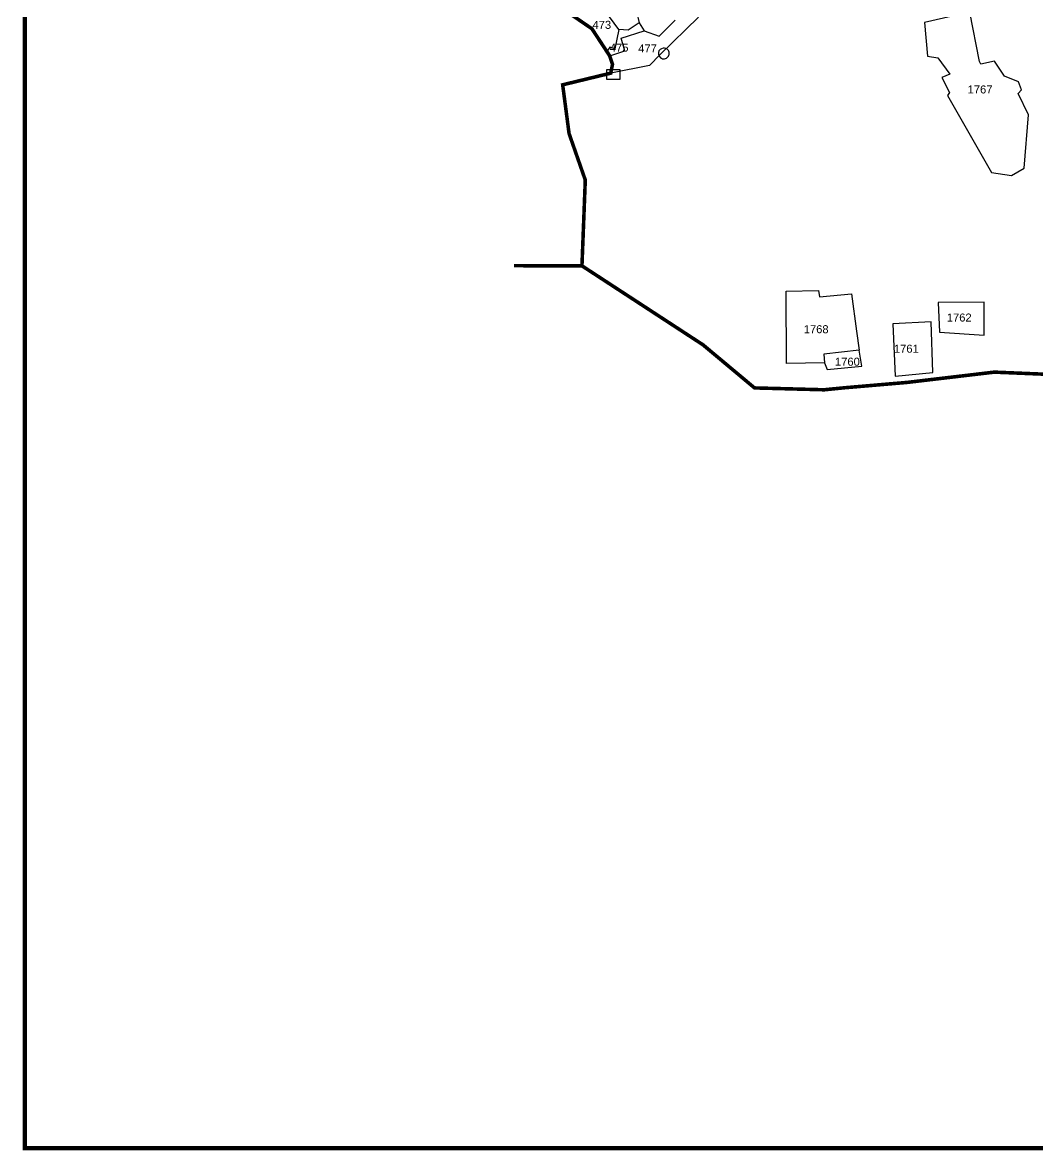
# Model space of a CAD drawing. Header units: feet. Extents: x 800131 to 806575, y 1568145 to 1575656.
# Drawn here: x 800131 to 802415, y 1568145 to 1570682 of the extents above; entities that cross this region are included whole.
import ezdxf
from ezdxf.enums import TextEntityAlignment as Align

# ---------------------------------------------------------------- set-up
doc = ezdxf.new("R2010")
doc.units = ezdxf.units.FT
doc.header["$LTSCALE"] = 15
doc.header["$MEASUREMENT"] = 0
doc.linetypes.add('HIDDEN2', pattern=[0.1875, 0.125, -0.0625])
for name, color, linetype in [('DIMENSION', 1, 'Continuous'), ('PLOT', 7, 'Continuous'), ('PLOT NO', 7, 'Continuous'), ('VILLAGE STONES', 240, 'Continuous')]:
    doc.layers.add(name, color=color, linetype=linetype)
doc.layers.add('VILLAGE BOUNDRY', color=5, linetype='HIDDEN2', lineweight=100)
doc.styles.get("Standard").update_dxf_attribs({"font": 'arial.ttf'})

msp = doc.modelspace()

# ---------------------------------------------------------------- linework, layer by layer
at = {"layer": 'DIMENSION', "lineweight": -2}
msp.add_spline([(801563.3, 1570618.4), (801569.4, 1570622.9), (801582, 1570621.6), (801586.5, 1570615.1), (801585.5, 1570608.1), (801580.1, 1570601.7), (801571.2, 1570600.3), (801563.9, 1570606.3), (801562.3, 1570615), (801563.3, 1570618.4)], degree=3, dxfattribs=at)
at = {"layer": 'PLOT', "lineweight": -2}
for p, q in [((801513.8, 1570703.8), (801518.7, 1570681)), ((801473.1, 1570665.8), (801452.2, 1570694.2)), ((801518.7, 1570681), (801494, 1570664.3)), ((801518.7, 1570681), (801530, 1570663.3)), ((801563.5, 1570650.8), (801599.6, 1570687.2)), ((801652.6, 1570693.9), (801565.9, 1570609.9)), ((801473.1, 1570665.8), (801463.9, 1570622.9)), ((801494, 1570664.3), (801473.1, 1570665.8)), ((801478.7, 1570646.2), (801530, 1570663.3)), ((801486.3, 1570618.2), (801478.7, 1570646.2)), ((801530, 1570663.3), (801563.5, 1570650.8)), ((801452.9, 1570626.3), (801444.9, 1570614.1)), ((801463.9, 1570622.9), (801452.9, 1570626.3)), ((801452.6, 1570606.6), (801486.3, 1570618.2)), ((801565.9, 1570609.9), (801541.9, 1570585.2)), ((801541.9, 1570585.2), (801454.9, 1570567.8))]:
    msp.add_line(p, q, dxfattribs=at)
for points in [[(802212.8, 1570517.4), (802311.7, 1570344.3), (802357, 1570337.9), (802385.4, 1570354.2), (802394.9, 1570474.4), (802371.8, 1570521.7), (802379.4, 1570530.4), (802372.2, 1570548.2), (802340.7, 1570560.7), (802318.2, 1570594.6), (802287.6, 1570588.4), (802284.4, 1570594.4), (802262.7, 1570705), (802160.8, 1570681.5), (802167.9, 1570606.2), (802190.9, 1570602.4), (802217.9, 1570565.9), (802199.9, 1570558.2), (802216.8, 1570524.4), (802212.8, 1570517.4)], [(801936, 1569916.4), (801941.9, 1569901.5), (802019.5, 1569908.6), (802014, 1569944.8), (801934, 1569935.9), (801936, 1569916.4), (801850.3, 1569914.4), (801849.5, 1570077.6), (801922.5, 1570078.7), (801924.8, 1570064.7), (801996.6, 1570071.5), (802008.1, 1569987.1), (802014, 1569944.8)], [(802194.8, 1569985.5), (802295, 1569978.1), (802295, 1570052.8), (802191.6, 1570052.3), (802194.8, 1569985.5)], [(802175.7, 1570008.3), (802089.3, 1570004.1), (802095, 1569886.2), (802179.8, 1569894.2), (802175.7, 1570008.3)]]:
    msp.add_lwpolyline(points, dxfattribs=at)
at = {"layer": 'PLOT NO', "color": 5, "linetype": 'Continuous', "lineweight": -2, "const_width": 10}
msp.add_lwpolyline([(806569.8, 1575651.2), (800136.4, 1575651.2), (800136.4, 1568149.6), (806569.8, 1568149.6)], close=True, dxfattribs=at)
at = {"layer": 'VILLAGE BOUNDRY', "lineweight": -2, "ltscale": 10, "const_width": 8}
for points in [[(802448.5, 1569889.9), (802317.9, 1569895.3), (802122.1, 1569872.2), (801978.3, 1569859.9), (801935.2, 1569855.6), (801778.4, 1569859.8), (801662.5, 1569956.7), (801390.1, 1570134.4), (801397.6, 1570327.4), (801361.1, 1570432), (801346.7, 1570541.6), (801454.9, 1570567.8), (801458.8, 1570587.5), (801452.6, 1570606.6), (801412.5, 1570667.7), (801368.2, 1570698)], [(801390.1, 1570134.4), (801237.1, 1570134.7)]]:
    msp.add_lwpolyline(points, dxfattribs=at)
at = {"layer": 'VILLAGE STONES', "lineweight": -2}
msp.add_lwpolyline([(801446, 1570576.3), (801475.1, 1570576.3), (801475.1, 1570553.8), (801446, 1570553.8)], close=True, dxfattribs=at)

# ---------------------------------------------------------------- texts
at = {"layer": 'PLOT NO', "lineweight": -2}
for s, p in [('473', (801434.8, 1570676.5)), ('475', (801473.8, 1570625.2)), ('477', (801537.6, 1570623.4)), ('1767', (802285.9, 1570531.2)), ('1762', (802239, 1570018.1)), ('1768', (801917.1, 1569991.8)), ('1761', (802120, 1569948)), ('1760', (801987.4, 1569918.8))]:
    msp.add_text(s, height=18, dxfattribs=at).set_placement(p, align=Align.MIDDLE_CENTER)

doc.saveas('drawing.dxf')
